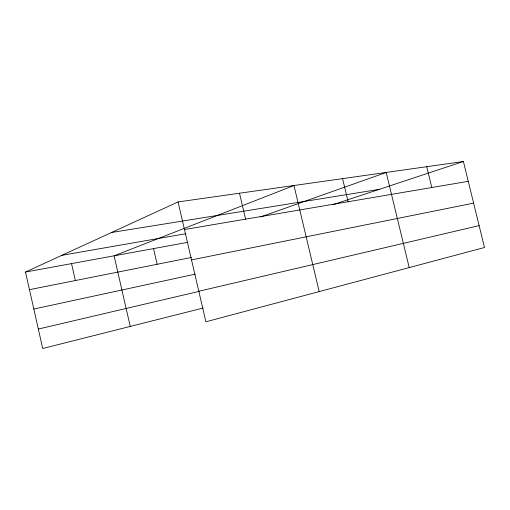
<?xml version="1.0" encoding="UTF-8"?>
<svg xmlns="http://www.w3.org/2000/svg" width="510" height="510" viewBox="0 0 510 510"><rect width="100%" height="100%" fill="white"/><g stroke="black" fill="none" stroke-linecap="round" stroke-linejoin="round"><path stroke-width="0.76" d="M203.139 308.053L42.706 348.496L25.5 272.04L178.041 201.934L463.399 161.504L484.5 247.509L205.9 321.797L178.041 201.934M260.495 216.98L386.204 172.444L409.211 267.584M332.909 204.701L463.399 161.504M198.804 291.267L479.132 225.624M38.333 329.046L199.251 291.337M33.826 309.047L195.253 274.144M191.511 259.896L473.611 203.127M29.465 289.667L191.384 257.48M25.5 272.04L187.858 242.314M61.933 255.3L185.889 233.701M184.454 229.532L468.263 181.33M111.531 232.503L379.293 189.35M426.736 166.7L431.804 187.521M342.573 178.627L348.113 201.737M319.177 291.592L293.97 185.512L114.074 255.822L130.248 326.425M239.502 193.233L245.597 219.147M153.523 248.599L157.144 264.282M71.528 263.613L75.372 280.545"/></g></svg>
